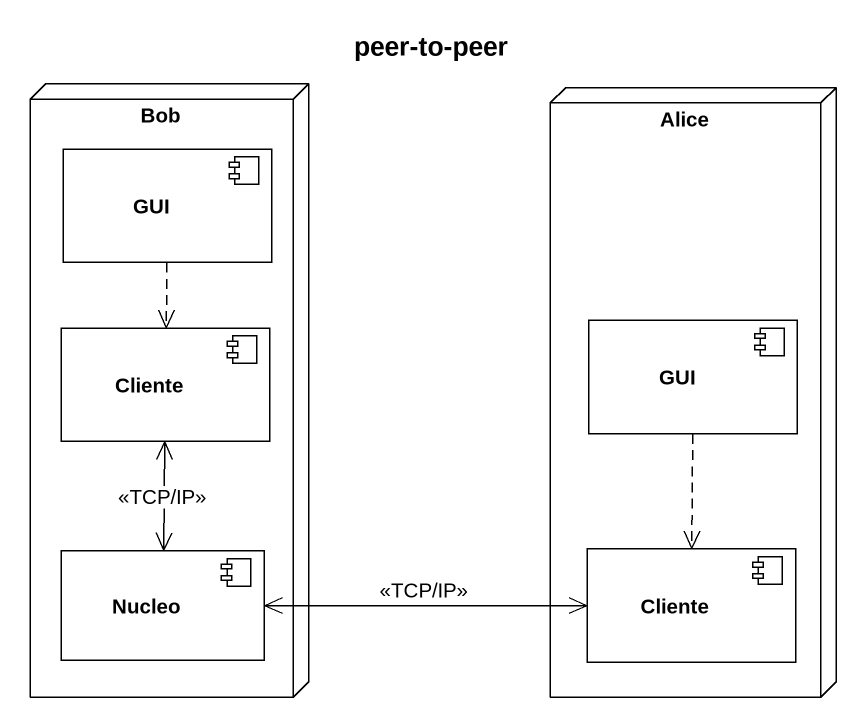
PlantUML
@startuml
title peer-to-peer
node Bob {
  component GUI
  component Cliente
  component Nucleo
}
node Alice {
  component "GUI" as GUI_2
  component "Cliente" as Cliente_2
}
GUI ..> Cliente
GUI_2 ..> Cliente_2
Nucleo <-up-> Cliente : <<TCP/IP>>
Nucleo <-right-> Cliente_2 : <<TCP/IP>>
@enduml
